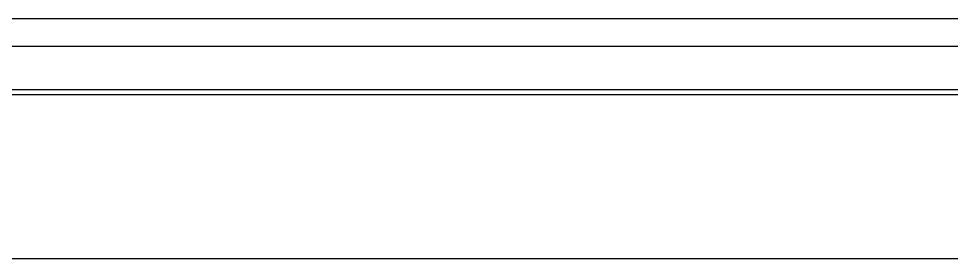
# Model space of a CAD drawing. Header units: millimetres. Extents: x 0 to 6631, y 0 to 4689.
# Drawn here: x 1108.7 to 1302.3, y 3794.2 to 3843.9 of the extents above; entities that cross this region are included whole.
import ezdxf

# ---------------------------------------------------------------- set-up
doc = ezdxf.new("R2010")
doc.units = ezdxf.units.MM
doc.header["$LTSCALE"] = 13
doc.layers.add('几何体', color=7, linetype='Continuous')

msp = doc.modelspace()

# ---------------------------------------------------------------- linework, layer by layer
at = {"layer": '几何体'}
for p, q in [((947.64, 3843.92), (1468.83, 3843.92)), ((1473.24, 3838.13), (943.24, 3838.13)), ((943.24, 3829.19), (1473.24, 3829.19)), ((918.74, 3828.19), (1497.74, 3828.19)), ((918.74, 3794.19), (1497.74, 3794.19))]:
    msp.add_line(p, q, dxfattribs=at)

doc.saveas('drawing.dxf')
